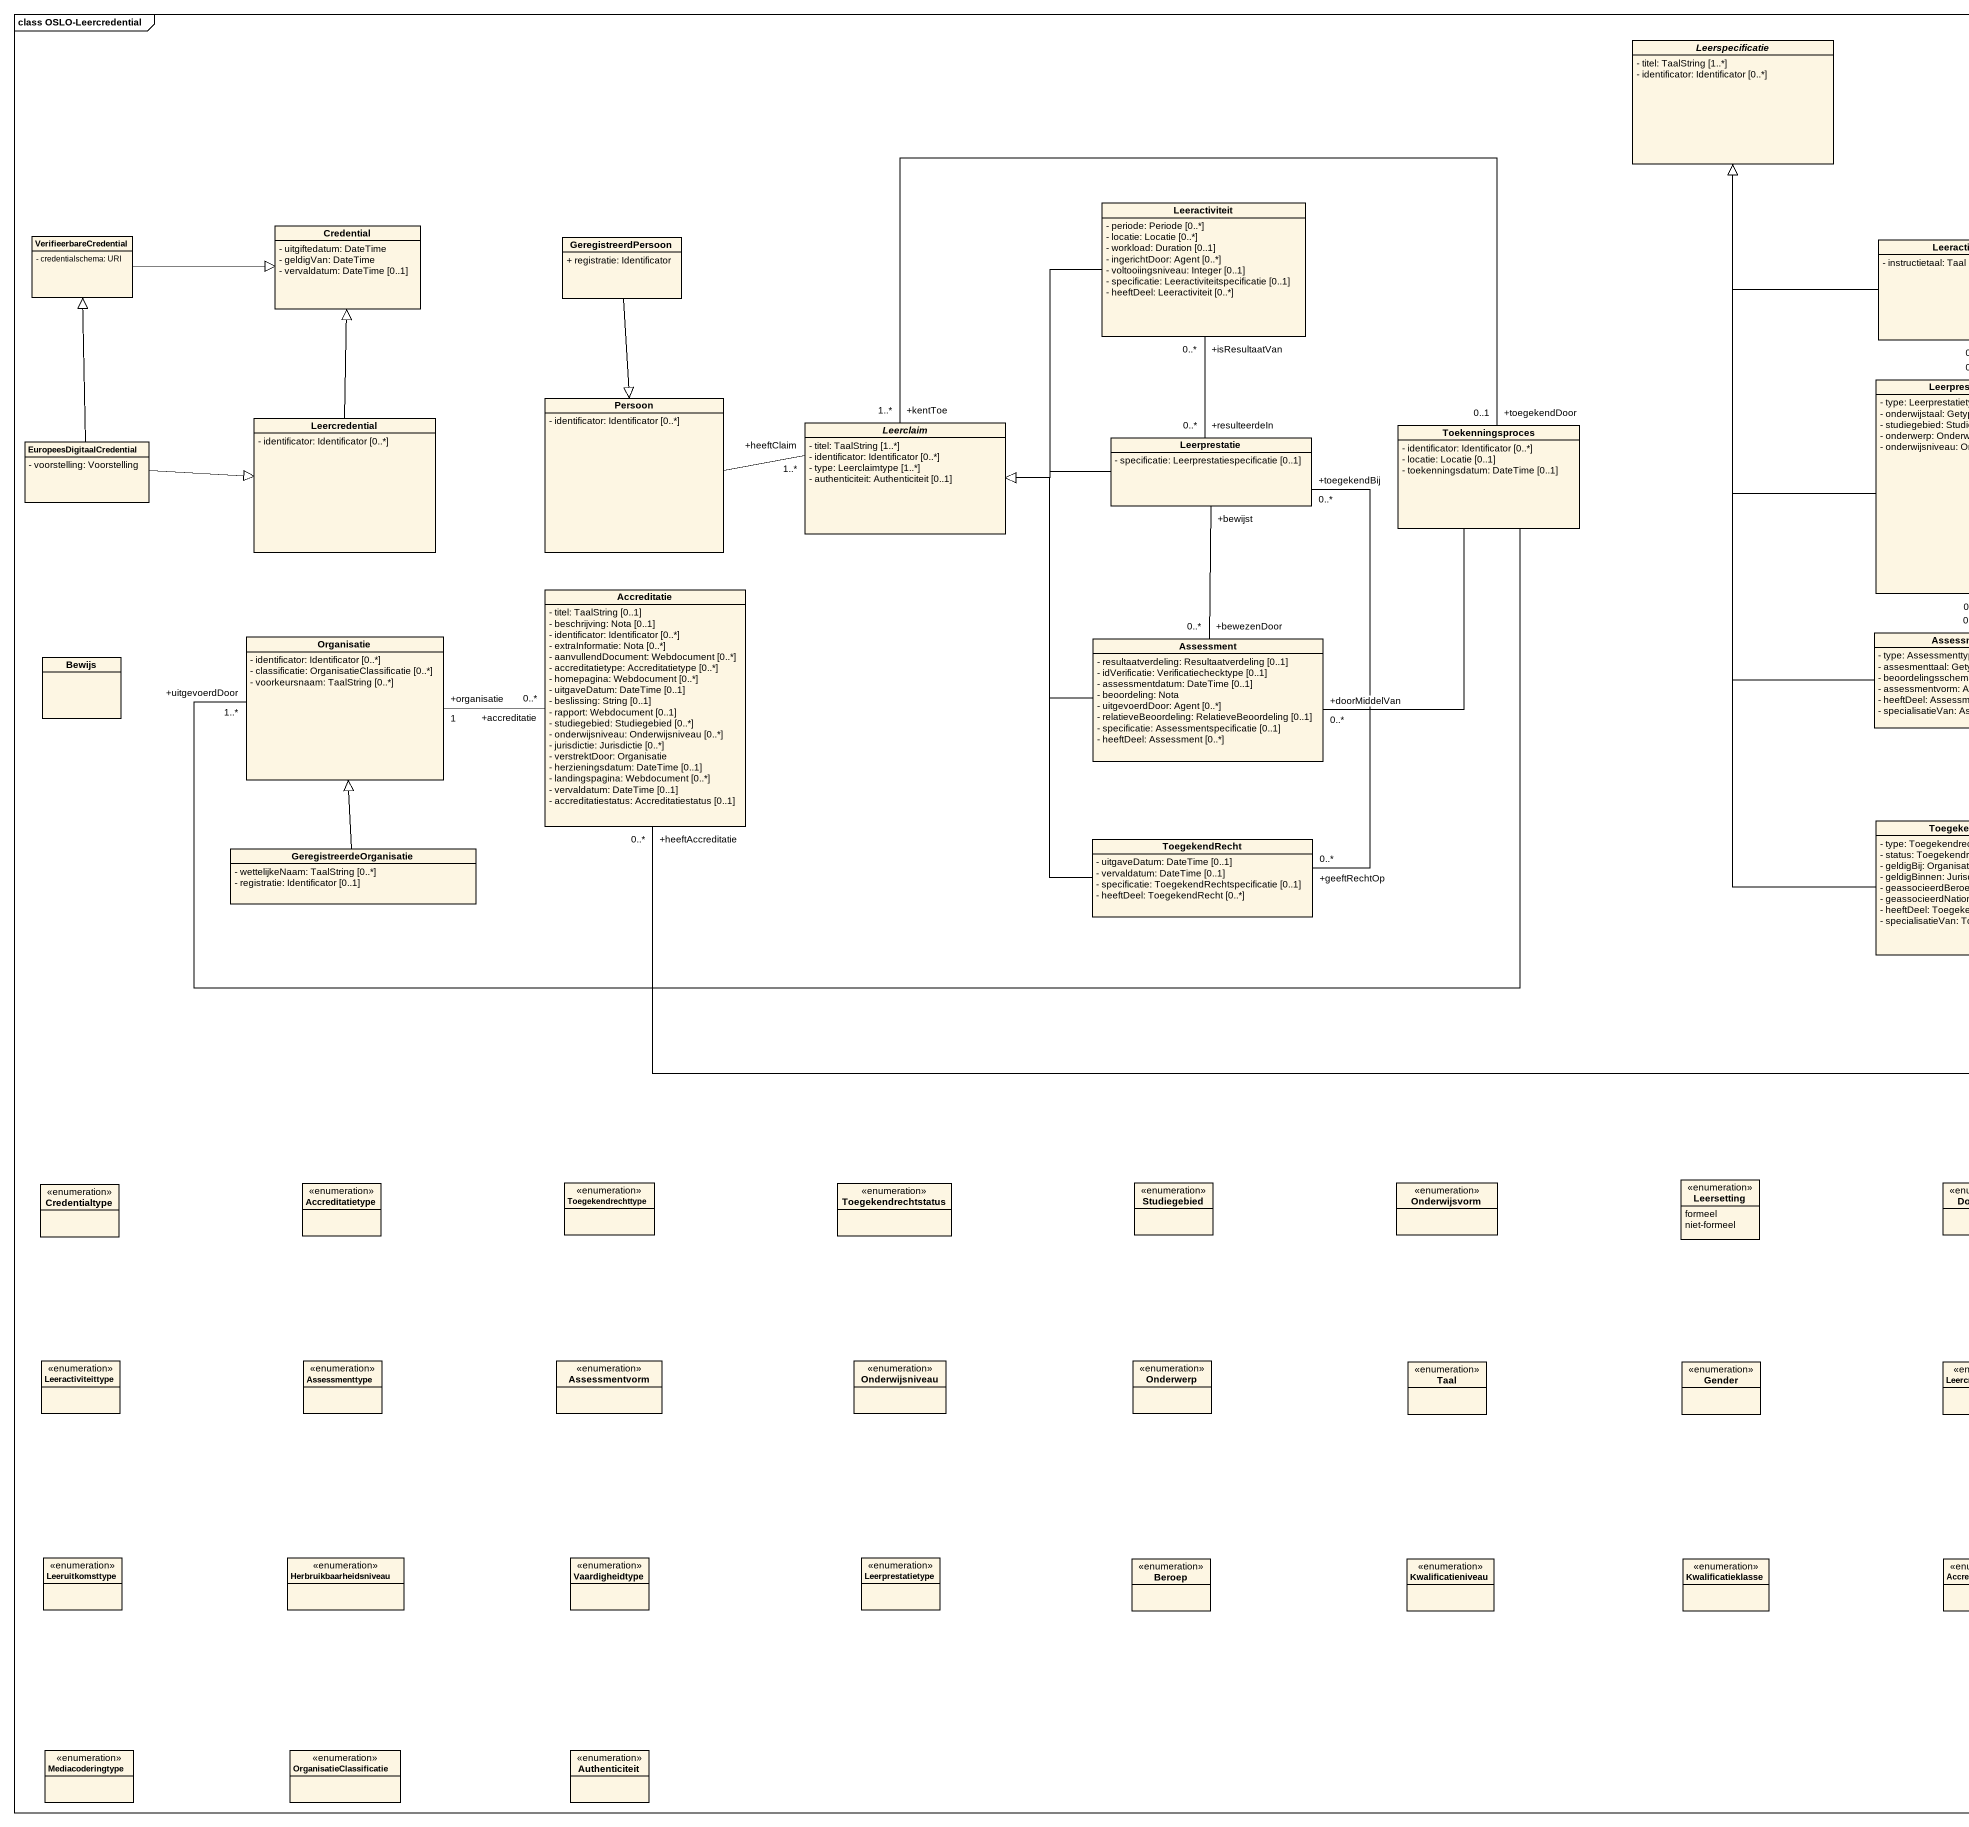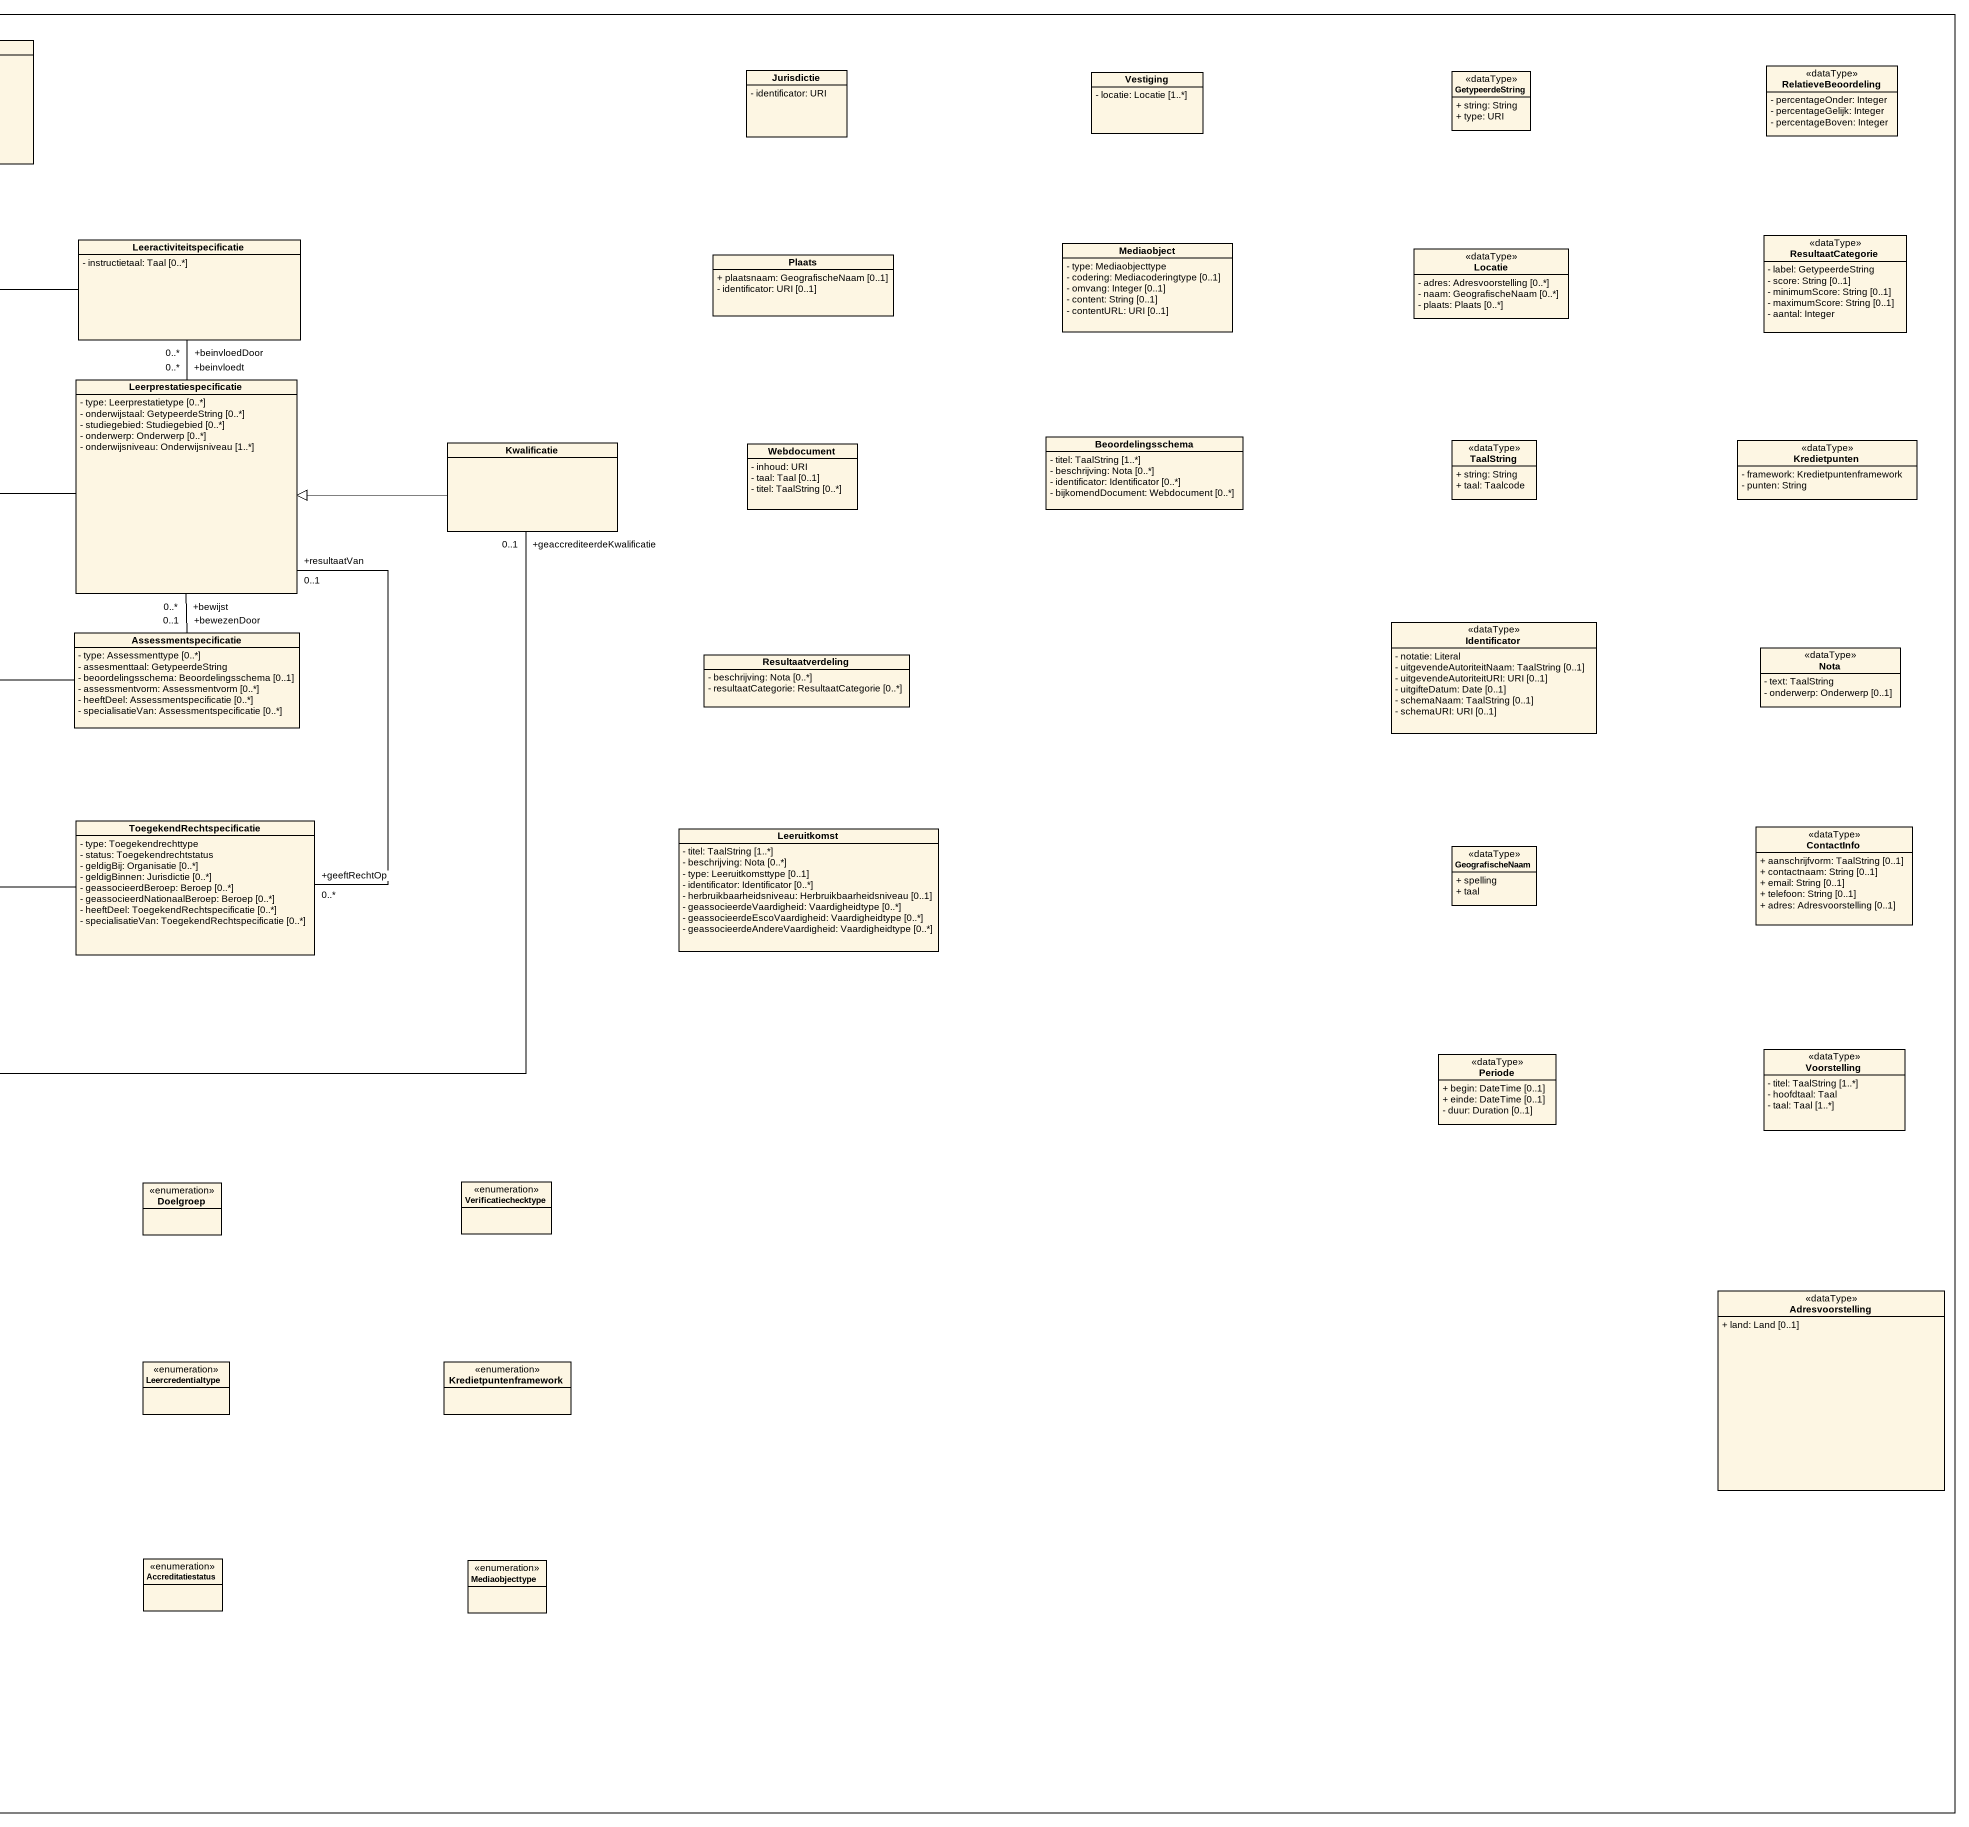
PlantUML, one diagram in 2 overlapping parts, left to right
@startuml
mainframe class OSLO-Leercredential
hide circle
hide empty members
skinparam classAttributeIconSize 0
abstract class Leerspecificatie {
  - titel: TaalString [1..*]
  - identificator: Identificator [0..*]
}
class Jurisdictie {
  - identificator: URI
}
class Vestiging {
  - locatie: Locatie [1..*]
}
class GetypeerdeString <<dataType>> {
  + string: String
  + type: URI
}
class RelatieveBeoordeling <<dataType>> {
  - percentageOnder: Integer
  - percentageGelijk: Integer
  - percentageBoven: Integer
}
class Credential {
  - uitgiftedatum: DateTime
  - geldigVan: DateTime
  - vervaldatum: DateTime [0..1]
}
class Leeractiviteit {
  - periode: Periode [0..*]
  - locatie: Locatie [0..*]
  - workload: Duration [0..1]
  - ingerichtDoor: Agent [0..*]
  - voltooiingsniveau: Integer [0..1]
  - specificatie: Leeractiviteitspecificatie [0..1]
  - heeftDeel: Leeractiviteit [0..*]
}
class VerifieerbareCredential {
  - credentialschema: URI
}
class GeregistreerdPersoon {
  + registratie: Identificator
}
class Leeractiviteitspecificatie {
  - instructietaal: Taal [0..*]
}
class Plaats {
  + plaatsnaam: GeografischeNaam [0..1]
  - identificator: URI [0..1]
}
class Mediaobject {
  - type: Mediaobjecttype
  - codering: Mediacoderingtype [0..1]
  - omvang: Integer [0..1]
  - content: String [0..1]
  - contentURL: URI [0..1]
}
class Locatie <<dataType>> {
  - adres: Adresvoorstelling [0..*]
  - naam: GeografischeNaam [0..*]
  - plaats: Plaats [0..*]
}
class ResultaatCategorie <<dataType>> {
  - label: GetypeerdeString
  - score: String [0..1]
  - minimumScore: String [0..1]
  - maximumScore: String [0..1]
  - aantal: Integer
}
class Leerprestatiespecificatie {
  - type: Leerprestatietype [0..*]
  - onderwijstaal: GetypeerdeString [0..*]
  - studiegebied: Studiegebied [0..*]
  - onderwerp: Onderwerp [0..*]
  - onderwijsniveau: Onderwijsniveau [1..*]
}
class Leercredential {
  - identificator: Identificator [0..*]
}
class Persoon {
  - identificator: Identificator [0..*]
}
abstract class Leerclaim {
  - titel: TaalString [1..*]
  - identificator: Identificator [0..*]
  - type: Leerclaimtype [1..*]
  - authenticiteit: Authenticiteit [0..1]
}
class Toekenningsproces {
  - identificator: Identificator [0..*]
  - locatie: Locatie [0..1]
  - toekenningsdatum: DateTime [0..1]
}
class EuropeesDigitaalCredential {
  - voorstelling: Voorstelling
}
class Leerprestatie {
  - specificatie: Leerprestatiespecificatie [0..1]
}
class Kwalificatie
class Webdocument {
  - inhoud: URI
  - taal: Taal [0..1]
  - titel: TaalString [0..*]
}
class Beoordelingsschema {
  - titel: TaalString [1..*]
  - beschrijving: Nota [0..*]
  - identificator: Identificator [0..*]
  - bijkomendDocument: Webdocument [0..*]
}
class TaalString <<dataType>> {
  + string: String
  + taal: Taalcode
}
class Kredietpunten <<dataType>> {
  - framework: Kredietpuntenframework
  - punten: String
}
class Accreditatie {
  - titel: TaalString [0..1]
  - beschrijving: Nota [0..1]
  - identificator: Identificator [0..*]
  - extraInformatie: Nota [0..*]
  - aanvullendDocument: Webdocument [0..*]
  - accreditatietype: Accreditatietype [0..*]
  - homepagina: Webdocument [0..*]
  - uitgaveDatum: DateTime [0..1]
  - beslissing: String [0..1]
  - rapport: Webdocument [0..1]
  - studiegebied: Studiegebied [0..*]
  - onderwijsniveau: Onderwijsniveau [0..*]
  - jurisdictie: Jurisdictie [0..*]
  - verstrektDoor: Organisatie
  - herzieningsdatum: DateTime [0..1]
  - landingspagina: Webdocument [0..*]
  - vervaldatum: DateTime [0..1]
  - accreditatiestatus: Accreditatiestatus [0..1]
}
class Identificator <<dataType>> {
  - notatie: Literal
  - uitgevendeAutoriteitNaam: TaalString [0..1]
  - uitgevendeAutoriteitURI: URI [0..1]
  - uitgifteDatum: Date [0..1]
  - schemaNaam: TaalString [0..1]
  - schemaURI: URI [0..1]
}
class Bewijs
class Organisatie {
  - identificator: Identificator [0..*]
  - classificatie: OrganisatieClassificatie [0..*]
  - voorkeursnaam: TaalString [0..*]
}
class Assessment {
  - resultaatverdeling: Resultaatverdeling [0..1]
  - idVerificatie: Verificatiechecktype [0..1]
  - assessmentdatum: DateTime [0..1]
  - beoordeling: Nota
  - uitgevoerdDoor: Agent [0..*]
  - relatieveBeoordeling: RelatieveBeoordeling [0..1]
  - specificatie: Assessmentspecificatie [0..1]
  - heeftDeel: Assessment [0..*]
}
class Assessmentspecificatie {
  - type: Assessmenttype [0..*]
  - assesmenttaal: GetypeerdeString
  - beoordelingsschema: Beoordelingsschema [0..1]
  - assessmentvorm: Assessmentvorm [0..*]
  - heeftDeel: Assessmentspecificatie [0..*]
  - specialisatieVan: Assessmentspecificatie [0..*]
}
class Resultaatverdeling {
  - beschrijving: Nota [0..*]
  - resultaatCategorie: ResultaatCategorie [0..*]
}
class Nota <<dataType>> {
  - text: TaalString
  - onderwerp: Onderwerp [0..1]
}
class ToegekendRechtspecificatie {
  - type: Toegekendrechttype
  - status: Toegekendrechtstatus
  - geldigBij: Organisatie [0..*]
  - geldigBinnen: Jurisdictie [0..*]
  - geassocieerdBeroep: Beroep [0..*]
  - geassocieerdNationaalBeroep: Beroep [0..*]
  - heeftDeel: ToegekendRechtspecificatie [0..*]
  - specialisatieVan: ToegekendRechtspecificatie [0..*]
}
class GeregistreerdeOrganisatie {
  - wettelijkeNaam: TaalString [0..*]
  - registratie: Identificator [0..1]
}
class ToegekendRecht {
  - uitgaveDatum: DateTime [0..1]
  - vervaldatum: DateTime [0..1]
  - specificatie: ToegekendRechtspecificatie [0..1]
  - heeftDeel: ToegekendRecht [0..*]
}
class Leeruitkomst {
  - titel: TaalString [1..*]
  - beschrijving: Nota [0..*]
  - type: Leeruitkomsttype [0..1]
  - identificator: Identificator [0..*]
  - herbruikbaarheidsniveau: Herbruikbaarheidsniveau [0..1]
  - geassocieerdeVaardigheid: Vaardigheidtype [0..*]
  - geassocieerdeEscoVaardigheid: Vaardigheidtype [0..*]
  - geassocieerdeAndereVaardigheid: Vaardigheidtype [0..*]
}
class GeografischeNaam <<dataType>> {
  + spelling
  + taal
}
class ContactInfo <<dataType>> {
  + aanschrijfvorm: TaalString [0..1]
  + contactnaam: String [0..1]
  + email: String [0..1]
  + telefoon: String [0..1]
  + adres: Adresvoorstelling [0..1]
}
class Periode <<dataType>> {
  + begin: DateTime [0..1]
  + einde: DateTime [0..1]
  - duur: Duration [0..1]
}
class Voorstelling <<dataType>> {
  - titel: TaalString [1..*]
  - hoofdtaal: Taal
  - taal: Taal [1..*]
}
enum Leersetting {
  formeel
  niet-formeel
}
enum Credentialtype
enum Accreditatietype
enum Toegekendrechttype
enum Toegekendrechtstatus
enum Studiegebied
enum Onderwijsvorm
enum Doelgroep
enum Verificatiechecktype
class Adresvoorstelling <<dataType>> {
  + land: Land [0..1]
}
enum Leeractiviteittype
enum Assessmenttype
enum Assessmentvorm
enum Onderwijsniveau
enum Onderwerp
enum Taal
enum Gender
enum Leercredentialtype
enum Kredietpuntenframework
enum Leeruitkomsttype
enum Herbruikbaarheidsniveau
enum Vaardigheidtype
enum Leerprestatietype
enum Beroep
enum Kwalificatieniveau
enum Kwalificatieklasse
enum Accreditatiestatus
enum Mediaobjecttype
enum Mediacoderingtype
enum OrganisatieClassificatie
enum Authenticiteit
Leeractiviteit --|> Leerclaim
Leeractiviteit "+isResultaatVan\n0..*" -- "+resulteerdeIn\n0..*" Leerprestatie
VerifieerbareCredential -right-|> Credential
GeregistreerdPersoon --|> Persoon
Leeractiviteitspecificatie -up-|> Leerspecificatie
Leerprestatiespecificatie -up-|> Leerspecificatie
Leerprestatiespecificatie "+beinvloedt\n0..*" -up- "+beinvloedDoor\n0..*" Leeractiviteitspecificatie
Leerprestatiespecificatie "+bewijst\n0..*" -- "+bewezenDoor\n0..1" Assessmentspecificatie
Leerprestatiespecificatie "+resultaatVan\n0..1" -- "+geeftRechtOp\n0..*" ToegekendRechtspecificatie
Leercredential -up-|> Credential
Persoon -right- "+heeftClaim\n1..*" Leerclaim
Toekenningsproces "+toegekendDoor\n0..1" -left- "+kentToe\n1..*" Leerclaim
Toekenningsproces -left- "+uitgevoerdDoor\n1..*" Organisatie
Toekenningsproces -- "+doorMiddelVan\n0..*" Assessment
EuropeesDigitaalCredential -up-|> VerifieerbareCredential
EuropeesDigitaalCredential -right-|> Leercredential
Leerprestatie -left-|> Leerclaim
Leerprestatie "+bewijst" -- "+bewezenDoor\n0..*" Assessment
Leerprestatie "+toegekendBij\n0..*" -- "+geeftRechtOp\n0..*" ToegekendRecht
Kwalificatie -left-|> Leerprestatiespecificatie
Kwalificatie "+geaccrediteerdeKwalificatie\n0..1" -left- "+heeftAccreditatie\n0..*" Accreditatie
Organisatie "+organisatie\n1" -right- "+accreditatie\n0..*" Accreditatie
Assessment -up-|> Leerclaim
Assessmentspecificatie -up-|> Leerspecificatie
ToegekendRechtspecificatie -up-|> Leerspecificatie
GeregistreerdeOrganisatie -up-|> Organisatie
ToegekendRecht -up-|> Leerclaim
@enduml
